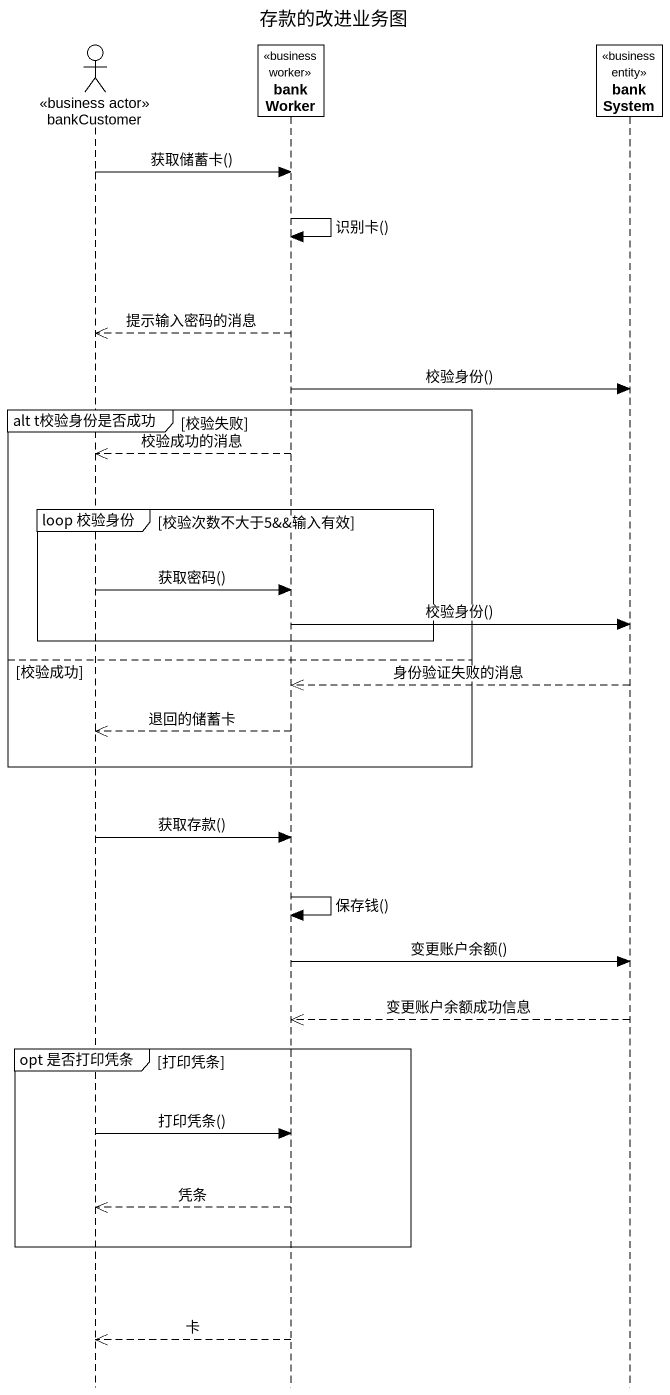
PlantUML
@startuml
title 存款的改进业务图
hide footbox
actor bankCustomer <<business actor>>
participant bankWorker <<business worker>>
participant bankSystem <<business entity>>

bankCustomer -> bankWorker : 获取储蓄卡()
bankWorker -> bankWorker : 识别卡()
bankWorker -->> bankCustomer : 提示输入密码的消息
bankWorker -> bankSystem : 校验身份()
group alt t校验身份是否成功 [校验失败]
  bankWorker -->> bankCustomer : 校验成功的消息
  group loop 校验身份 [校验次数不大于5&&输入有效]
    bankCustomer -> bankWorker : 获取密码()
    bankWorker -> bankSystem : 校验身份()
  end
else 校验成功
  bankSystem -->> bankWorker : 身份验证失败的消息
  bankWorker -->> bankCustomer : 退回的储蓄卡
end
bankCustomer -> bankWorker : 获取存款()
bankWorker -> bankWorker : 保存钱()
bankWorker -> bankSystem : 变更账户余额()
bankSystem -->> bankWorker : 变更账户余额成功信息
group opt 是否打印凭条 [打印凭条]
  bankCustomer -> bankWorker : 打印凭条()
  bankWorker -->> bankCustomer : 凭条
end
bankWorker -->> bankCustomer : 卡
@enduml
